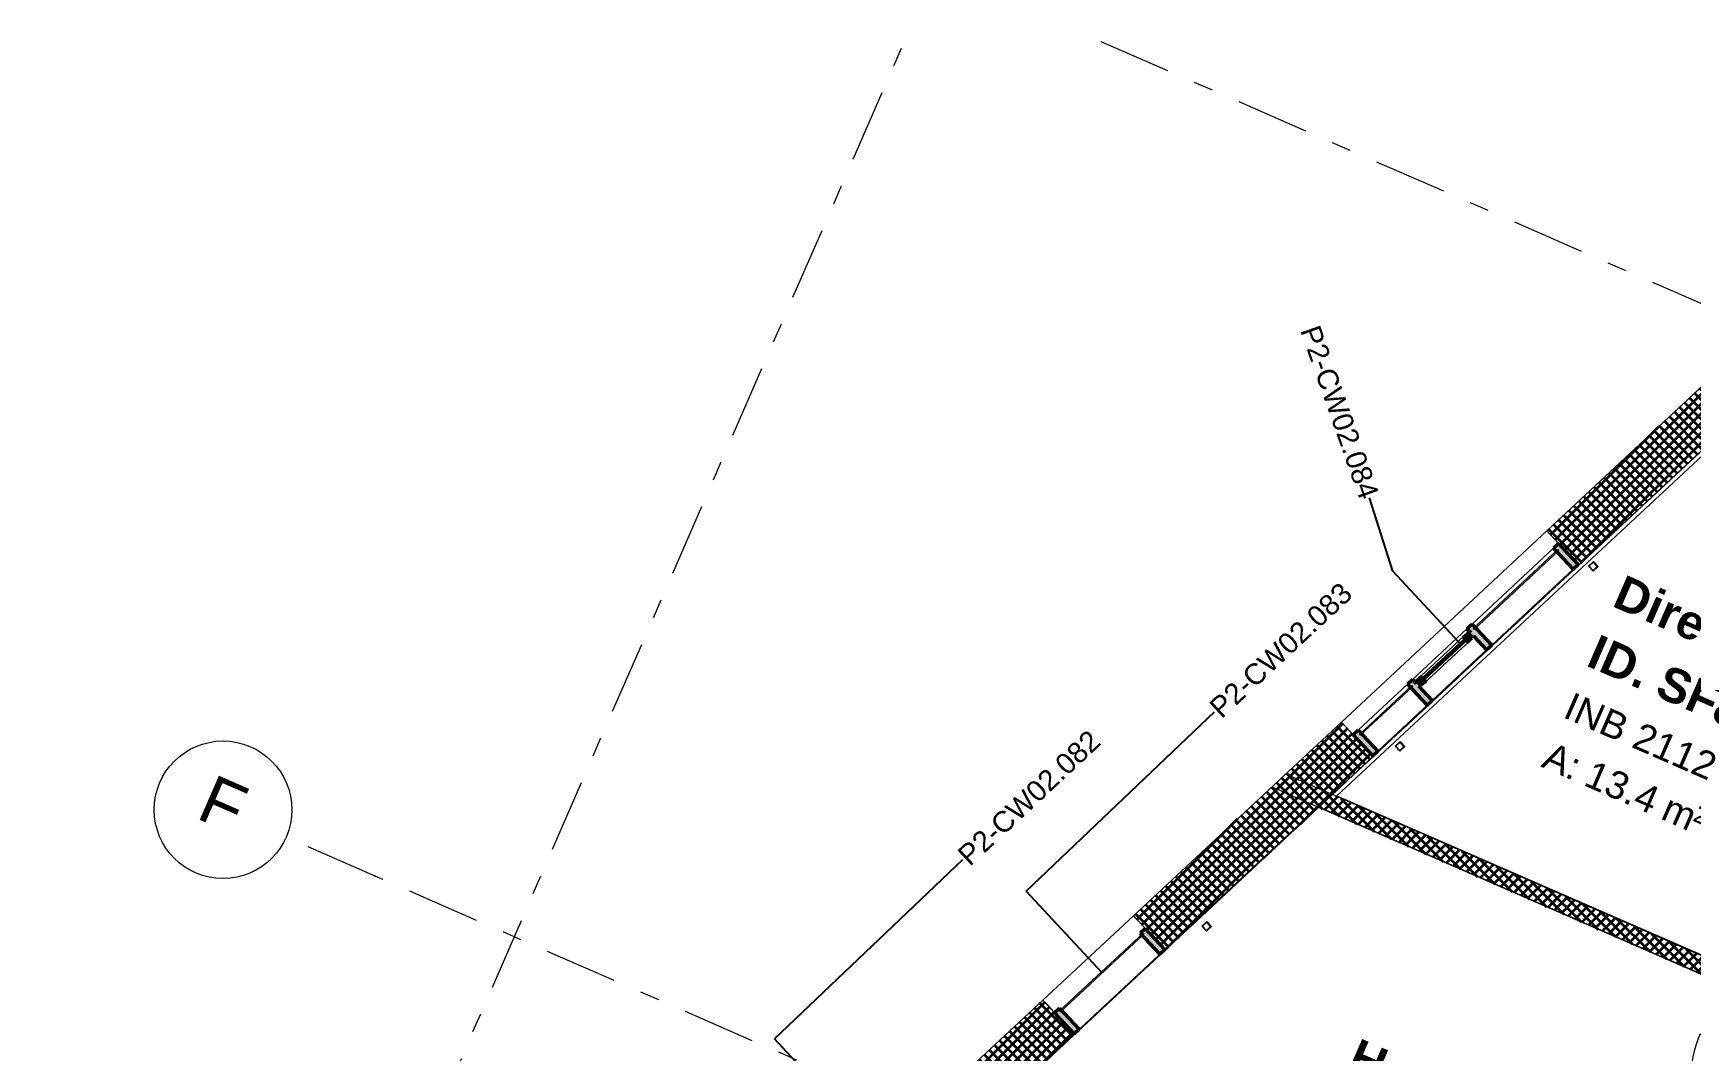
# Model space of a CAD drawing. Header units: millimetres. Extents: x -37281 to 954596, y -59787 to 956680.
# Drawn here: x -16100 to -4049, y -9383 to -1989 of the extents above; entities that cross this region are included whole.
import ezdxf
from ezdxf.enums import TextEntityAlignment as Align

# ---------------------------------------------------------------- set-up
doc = ezdxf.new("R2010")
doc.units = ezdxf.units.MM
doc.header["$MEASUREMENT"] = 0
doc.linetypes.add('Double Dashed', pattern=[1093.611073, 529.166651, -211.666656, 141.111112, -211.666656])
for name, color, linetype, lineweight, true_color in [('A-25-M_Curtain_Wall_Pen_No__46', 7, 'Continuous', 35, 0x444444), ('New_A-15-MG_Structural_Grid_Phase_2_Pen_No__222', 7, 'Continuous', 13, 0x65af33), ('New_A-25-M_Curtain_Wall_Pen_No__23', 7, 'Continuous', 30, 0x2a2a2a), ('New_A-25-M_Curtain_Wall_Pen_No__27', 7, 'Continuous', 50, 0x2a2a2a), ('New_A-35-M_FFE-Zone_Pen_No__74', 7, 'Continuous', 20, 0x606060), ('New_ArchiCAD Doors_Pen_No__43', 7, 'Continuous', 30, 0x444444), ('New_ArchiCAD Doors_Pen_No__63', 7, 'Continuous', 20, 0x606060)]:
    doc.layers.add(name, color=color, linetype=linetype, lineweight=lineweight, true_color=true_color)
for name, color, linetype, lineweight in [('A-25-M_Curtain_Wall_Pen_No__85', 8, 'Continuous', 20), ('COLUMN.IFC Import_Pen_No__2', 8, 'Continuous', 15), ('New_A-20-M_Floor_Slab_Pen_No__89', 8, 'Continuous', 20), ('New_A-25-M_Curtain_Wall_Pen_No__1', 7, 'Continuous', 13), ('New_A-25-M_Curtain_Wall_Pen_No__155', 5, 'Continuous', 35), ('New_A-25-M_Curtain_Wall_Pen_No__87', 8, 'Continuous', 20), ('New_A-25-M_Wall_Ext_Pen_No__1', 7, 'Continuous', 13), ('New_A-25-M_Wall_Ext_Pen_No__155', 5, 'Continuous', 35), ('New_A-25-M_Wall_Ext_Pen_No__87', 8, 'Continuous', 20), ('New_A-25-M_Wall_Int_Pen_No__1', 7, 'Continuous', 13), ('New_A-25-M_Wall_Int_Pen_No__155', 5, 'Continuous', 35), ('New_ArchiCAD Door Markers_Pen_No__1', 7, 'Continuous', 13), ('New_ArchiCAD Door Markers_Pen_No__5', 7, 'Continuous', 25), ('New_ArchiCAD Doors_Pen_No__1', 7, 'Continuous', 13), ('New_ArchiCAD Windows_Pen_No__1', 7, 'Continuous', 13), ('New_ArchiCAD Windows_Pen_No__87', 8, 'Continuous', 20), ('New_ArchiCAD Zone Stamps_Pen_No__9', 7, 'Continuous', 13)]:
    doc.layers.add(name, color=color, linetype=linetype, lineweight=lineweight)
for name, color, linetype in [('COLUMN.IFC Import', 7, 'Continuous'), ('New_A-15-MG_Structural_Grid_Phase_2', 7, 'Continuous'), ('New_A-20-M_Floor_Slab', 7, 'Continuous'), ('New_A-25-M_Curtain_Wall', 7, 'Continuous'), ('New_A-25-M_Wall_Ext', 7, 'Continuous'), ('New_A-25-M_Wall_Int', 7, 'Continuous'), ('New_A-35-M_FFE-Zone', 7, 'Continuous'), ('New_ArchiCAD Door Markers', 7, 'Continuous'), ('New_ArchiCAD Doors', 7, 'Continuous'), ('New_ArchiCAD Windows', 7, 'Continuous')]:
    doc.layers.add(name, color=color, linetype=linetype)
doc.styles.add('GENERATED_STYLE_1', font='')
doc.styles.add('GENERATED_STYLE_2', font='')
doc.styles.add('GENERATED_STYLE_3', font='')
doc.styles.add('GENERATED_STYLE_4', font='')
doc.styles.get('GENERATED_STYLE_1').set_extended_font_data('Swis721 BT', bold=True)
doc.styles.get('GENERATED_STYLE_2').set_extended_font_data('Arial', bold=True)
doc.styles.get('GENERATED_STYLE_3').set_extended_font_data('Arial')
doc.styles.get('GENERATED_STYLE_4').set_extended_font_data('Swis721 BT')
doc.dimstyles.new('GENERATED_STYLE__2', dxfattribs={"dimtxt": 0.18, "dimasz": 273.6, "dimexe": 0.18, "dimexo": 0.0625, "dimgap": 0.09, "dimtad": 0, "dimtih": 1, "dimtoh": 1, "dimdec": 4, "dimzin": 0, "dimdsep": 46, "dimcen": 0.09, "dimadec": 0, "dimazin": 0, "dimtfac": 1, "dimtdec": 4, "dimtmove": 0, "dimatfit": 3, "dimldrblk": 'ARROWHEAD_5', "dimfxl": 1, "dimtolj": 1, "dimtzin": 0, "dimarcsym": 0})
pattern_1 = [(45, (0, 0), (-35.35534, 35.35534), []), (135, (0, 0), (35.35534, 35.35534), [])]

# ---------------------------------------------------------------- blocks, each defined once
blk = doc.blocks.new('Director of Ops_INB 2112_5_3', base_point=(-3847, -7415))
at = {"layer": 'New_A-35-M_FFE-Zone_Pen_No__74', "linetype": 'Continuous'}
for p, q in [((-3238, -4381), (-6623, -7531)), ((-3056, -4577), (-3238, -4381)), ((-2842, -4378), (-3056, -4577)), ((-1180, -5102), (-2842, -4378)), ((-2939, -9137), (-1180, -5102)), ((-6623, -7531), (-2939, -9137))]:
    blk.add_line(p, q, dxfattribs=at)
at = {"layer": 'New_ArchiCAD Zone Stamps_Pen_No__9'}
for tag, height, style, p in [('ROOM_NAME', 250, 'GENERATED_STYLE_2', (-4531, -5920)), ('zoneNameLine2', 250, 'GENERATED_STYLE_2', (-4719, -6352)), ('ROOM_NUMBER', 200, 'GENERATED_STYLE_3', (-4908, -6773)), ('measuredAreaCode', 200, 'GENERATED_STYLE_3', (-5065, -7133)), ('DUMMY_649', 200, 'GENERATED_STYLE_3', (-4758, -7267)), ('DUMMY_650', 200, 'GENERATED_STYLE_3', (-4268, -7480)), ('DUMMY_651', 133, 'GENERATED_STYLE_3', (-3989, -7587))]:
    blk.add_attdef(tag, text='', height=height, rotation=336.4404, dxfattribs=dict(at, style=style)).set_placement(p, align=Align.TOP_LEFT)
blk = doc.blocks.new('Head of College_INB 2111_6_3', base_point=(-5731, -10802))
at = {"layer": 'New_A-35-M_FFE-Zone_Pen_No__74', "linetype": 'Continuous'}
for p, q in [((-6759, -7611), (-9163, -9848)), ((-2990, -9254), (-6759, -7611)), ((-4772, -13340), (-2990, -9254)), ((-9163, -9848), (-8978, -10046)), ((-9397, -10065), (-10317, -10922)), ((-9213, -10264), (-9397, -10065)), ((-8978, -10046), (-9213, -10264)), ((-10317, -10922), (-4772, -13340))]:
    blk.add_line(p, q, dxfattribs=at)
at = {"layer": 'New_ArchiCAD Zone Stamps_Pen_No__9'}
for tag, height, style, p in [('ROOM_NAME', 250, 'GENERATED_STYLE_2', (-6460, -9288)), ('zoneNameLine2', 250, 'GENERATED_STYLE_2', (-6648, -9720)), ('ROOM_NUMBER', 200, 'GENERATED_STYLE_3', (-6836, -10141)), ('measuredAreaCode', 200, 'GENERATED_STYLE_3', (-6993, -10501)), ('DUMMY_649', 200, 'GENERATED_STYLE_3', (-6686, -10635)), ('DUMMY_650', 200, 'GENERATED_STYLE_3', (-6197, -10849)), ('DUMMY_651', 133, 'GENERATED_STYLE_3', (-5917, -10955))]:
    blk.add_attdef(tag, text='', height=height, rotation=336.4404, dxfattribs=dict(at, style=style)).set_placement(p, align=Align.TOP_LEFT)
blk = doc.blocks.new('Slab_4_3', base_point=(-34880, -33019))
at = {"layer": 'New_A-20-M_Floor_Slab_Pen_No__89', "linetype": 'Continuous', "flags": 128}
blk.add_lwpolyline([(19341, -30335), (10989, -26694), (10933, -26823), (1863, -22868), (9872, -4503), (4225, -2040), (4133, -2000), (2145, -6558), (-3142, -4253), (-10744, -11326), (-11126, -10915), (-34880, -33019)], dxfattribs=at)
blk = doc.blocks.new('Curtain Wall_11_3')
at = {"layer": 'New_A-25-M_Curtain_Wall_Pen_No__155', "linetype": 'Continuous', "lineweight": 0, "true_color": 0x00003f}
for points in [[(-5625, -6322), (-5010, -5749), (-5017, -5742), (-5632, -6314)], [(-6452, -7091), (-6071, -6737), (-6078, -6730), (-6459, -7084)]]:
    blk.add_hatch(color=178, dxfattribs=at).paths.add_polyline_path(points)
at = {"layer": 'New_A-25-M_Curtain_Wall_Pen_No__155', "linetype": 'Continuous'}
for points in [[(-4868, -5851), (-5011, -5697), (-5047, -5731), (-4904, -5885)], [(-5709, -6378), (-5671, -6419), (-5638, -6388), (-5676, -6348)], [(-5497, -6437), (-5640, -6283), (-5677, -6317), (-5534, -6471)], [(-5645, -6381), (-5630, -6367), (-5661, -6334), (-5676, -6348)], [(-5643, -6332), (-5643, -6331), (-5654, -6341), (-5653, -6342)], [(-5995, -6672), (-5985, -6684), (-5684, -6404), (-5695, -6393)], [(-5929, -6839), (-6072, -6685), (-6109, -6719), (-5966, -6873)], [(-6060, -6720), (-6049, -6710), (-6049, -6709), (-6060, -6720)], [(-6026, -6735), (-6011, -6721), (-6042, -6688), (-6056, -6702)], [(-6042, -6688), (-6004, -6729), (-5971, -6698), (-6009, -6658)], [(-6325, -7206), (-6468, -7053), (-6504, -7087), (-6361, -7240)]]:
    blk.add_hatch(color=256, dxfattribs=at).paths.add_polyline_path(points)
at = {"layer": 'New_A-25-M_Curtain_Wall_Pen_No__1', "linetype": 'Continuous'}
for p, q in [((-5017, -5742), (-5632, -6314)), ((-5010, -5749), (-5625, -6322)), ((-5017, -5742), (-5010, -5749)), ((-5632, -6314), (-5625, -6322)), ((-6078, -6730), (-6459, -7084)), ((-6071, -6737), (-6452, -7091)), ((-6078, -6730), (-6071, -6737)), ((-6459, -7084), (-6452, -7091))]:
    blk.add_line(p, q, dxfattribs=at)
at = {"layer": 'New_A-25-M_Curtain_Wall_Pen_No__23', "linetype": 'Continuous'}
for p, q in [((-5694, -6365), (-5709, -6378)), ((-5709, -6378), (-5695, -6393)), ((-5643, -6331), (-5654, -6341)), ((-5643, -6332), (-5653, -6342)), ((-5630, -6367), (-5645, -6381)), ((-5645, -6381), (-5638, -6388)), ((-5643, -6331), (-5643, -6332)), ((-5695, -6393), (-5995, -6672)), ((-5684, -6404), (-5985, -6684)), ((-5684, -6404), (-5671, -6419)), ((-5638, -6388), (-5671, -6419)), ((-6049, -6709), (-6060, -6720)), ((-6049, -6710), (-6060, -6720)), ((-6060, -6720), (-6060, -6720)), ((-6011, -6721), (-6026, -6735)), ((-6009, -6658), (-6023, -6671)), ((-6011, -6721), (-6004, -6729)), ((-6009, -6658), (-5995, -6672)), ((-5971, -6698), (-6004, -6729)), ((-5985, -6684), (-5971, -6698))]:
    blk.add_line(p, q, dxfattribs=at)
at = {"layer": 'New_A-25-M_Curtain_Wall_Pen_No__23', "linetype": 'Continuous', "flags": 128}
for points in [[(-5694, -6365), (-5676, -6348), (-5661, -6334)], [(-6056, -6702), (-6042, -6688), (-6023, -6671)]]:
    blk.add_lwpolyline(points, dxfattribs=at)
at = {"layer": 'New_A-25-M_Curtain_Wall_Pen_No__27', "linetype": 'Continuous'}
for p, q in [((-5011, -5697), (-5047, -5731)), ((-5047, -5731), (-4904, -5885)), ((-5011, -5697), (-4868, -5851)), ((-4868, -5851), (-4904, -5885)), ((-5640, -6283), (-5677, -6317)), ((-5677, -6317), (-5661, -6334)), ((-5640, -6283), (-5497, -6437)), ((-5630, -6367), (-5534, -6471)), ((-5497, -6437), (-5534, -6471)), ((-6072, -6685), (-6109, -6719)), ((-6109, -6719), (-5966, -6873)), ((-6072, -6685), (-6056, -6702)), ((-6026, -6735), (-5929, -6839)), ((-5929, -6839), (-5966, -6873)), ((-6468, -7053), (-6504, -7087)), ((-6504, -7087), (-6361, -7240)), ((-6468, -7053), (-6325, -7206)), ((-6325, -7206), (-6361, -7240))]:
    blk.add_line(p, q, dxfattribs=at)
at = {"layer": 'New_A-25-M_Curtain_Wall_Pen_No__87', "linetype": 'Continuous', "flags": 128}
for points in [[(-5640, -6283), (-5047, -5731)], [(-5497, -6437), (-4904, -5885)], [(-6072, -6685), (-5677, -6317)], [(-5709, -6378), (-5778, -6443)], [(-5778, -6443), (-6009, -6658)], [(-5929, -6839), (-5534, -6471)], [(-5765, -6506), (-5784, -6524)], [(-5753, -6495), (-5765, -6506)], [(-5741, -6483), (-5753, -6495)], [(-5671, -6419), (-5741, -6483)], [(-5891, -6623), (-5910, -6641)], [(-5879, -6612), (-5891, -6623)], [(-5859, -6594), (-5879, -6612)], [(-5847, -6582), (-5859, -6594)], [(-5828, -6564), (-5847, -6582)], [(-5816, -6553), (-5828, -6564)], [(-5796, -6535), (-5816, -6553)], [(-5784, -6524), (-5796, -6535)], [(-6468, -7053), (-6109, -6719)], [(-5953, -6681), (-5971, -6698)], [(-5941, -6670), (-5953, -6681)], [(-5922, -6652), (-5941, -6670)], [(-5910, -6641), (-5922, -6652)], [(-6325, -7206), (-5966, -6873)]]:
    blk.add_lwpolyline(points, dxfattribs=at)
blk = doc.blocks.new('Door Stamp 17[8]_3', base_point=(-3365, -10273))
at = {"layer": 'New_ArchiCAD Door Markers_Pen_No__5', "linetype": 'Continuous'}
for p, q in [((-3625, -9897), (-4015, -10793)), ((-3821, -10877), (-3431, -9982)), ((-3821, -10877), (-3431, -9982)), ((-3431, -9982), (-3625, -9897)), ((-4015, -10793), (-3821, -10877))]:
    blk.add_line(p, q, dxfattribs=at)
at = {"layer": 'New_ArchiCAD Door Markers_Pen_No__1', "style": 'GENERATED_STYLE_1'}
blk.add_attdef('AC_WIDO_ID', text='', height=150, rotation=66.4404, dxfattribs=at).set_placement((-3798, -10779), align=Align.BOTTOM_LEFT)
blk = doc.blocks.new('Door with Sidelight on Side 2 19[9]_3')
at = {"layer": 'New_ArchiCAD Doors_Pen_No__1', "linetype": 'Continuous'}
for p, q in [((-3141, -9547), (-3155, -9541)), ((-3139, -9549), (-3141, -9547)), ((-3120, -9557), (-3139, -9549)), ((-3097, -9567), (-3120, -9557)), ((-3080, -9574), (-3097, -9567)), ((-3077, -9575), (-3080, -9574)), ((-3064, -9581), (-3077, -9575)), ((-3745, -10932), (-3759, -10926)), ((-3742, -10933), (-3745, -10932)), ((-3724, -10941), (-3742, -10933)), ((-3701, -10951), (-3724, -10941)), ((-3684, -10958), (-3701, -10951)), ((-3681, -10960), (-3684, -10958)), ((-3667, -10966), (-3681, -10960))]:
    blk.add_line(p, q, dxfattribs=at)
at = {"layer": 'New_ArchiCAD Doors_Pen_No__43', "linetype": 'Continuous'}
for p, q in [((-3158, -9548), (-3184, -9608)), ((-3184, -9608), (-3093, -9648)), ((-3158, -9548), (-3155, -9541)), ((-3066, -9588), (-3158, -9548)), ((-3155, -9541), (-3064, -9581)), ((-3093, -9648), (-3066, -9588)), ((-3066, -9588), (-3064, -9581)), ((-3559, -10466), (-3730, -10859)), ((-3532, -10406), (-3559, -10466)), ((-3467, -10506), (-3559, -10466)), ((-3559, -10466), (-3467, -10506)), ((-3440, -10446), (-3532, -10406)), ((-3467, -10506), (-3440, -10446)), ((-3638, -10899), (-3467, -10506)), ((-3756, -10919), (-3759, -10926)), ((-3759, -10926), (-3667, -10966)), ((-3730, -10859), (-3756, -10919)), ((-3756, -10919), (-3664, -10959)), ((-3730, -10859), (-3638, -10899)), ((-3638, -10899), (-3730, -10859)), ((-3664, -10959), (-3667, -10966)), ((-3664, -10959), (-3638, -10899))]:
    blk.add_line(p, q, dxfattribs=at)
at = {"layer": 'New_ArchiCAD Doors_Pen_No__63', "linetype": 'Continuous'}
blk.add_line((-3184, -9608), (-3982, -9261), dxfattribs=at)
blk.add_arc((-3184, -9608), 870, 156.4404, 246.4404, dxfattribs=at)
at = {"layer": 'New_ArchiCAD Door Markers'}
ref = blk.add_blockref('Door Stamp 17[8]_3', (-3365, -10273), dxfattribs=at)
ref.add_attrib('AC_WIDO_ID', 'ID02.015', dxfattribs={"layer": 'New_ArchiCAD Door Markers_Pen_No__1', "color": 7, "height": 150, "rotation": 66.4404, "style": 'GENERATED_STYLE_1'}).set_placement((-3798, -10779), align=Align.BOTTOM_LEFT)
blk = doc.blocks.new('Wall_108_3', base_point=(-1057, -4979))
at = {"layer": 'New_ArchiCAD Doors', "color": 251, "linetype": 'Continuous', "lineweight": 20, "true_color": 0x606060}
blk.add_blockref('Door with Sidelight on Side 2 19[9]_3', (0, 0), dxfattribs=at)
blk = doc.blocks.new('Wall_110_3', base_point=(-2883, -9167))
at = {"layer": 'New_A-25-M_Wall_Int_Pen_No__155', "linetype": 'Continuous'}
h = blk.add_hatch(dxfattribs=at)
h.set_pattern_fill('Grid_5x5_Diagonal_0003', color=256, style=0, pattern_type=2)
h.set_pattern_definition(pattern_1)
h.paths.add_polyline_path([(-6756, -7614), (-3024, -9241), (-3018, -9227), (-3018, -9226), (-2981, -9142), (-2981, -9141), (-2975, -9127), (-6657, -7521), (-6669, -7533), (-6670, -7533), (-6743, -7602), (-6744, -7602)])
at = {"layer": 'New_A-25-M_Wall_Int_Pen_No__1', "linetype": 'Continuous', "flags": 128}
for points in [[(-2975, -9127), (-6657, -7521)], [(-6756, -7614), (-3024, -9241)]]:
    blk.add_lwpolyline(points, dxfattribs=at)
blk = doc.blocks.new('Rectangular Window Opening 19[8]_3')
at = {"layer": 'New_ArchiCAD Windows_Pen_No__87', "linetype": 'Continuous'}
for p, q in [((-8101, -8402), (-8760, -9015)), ((-8101, -8402), (-7870, -8650)), ((-8529, -9263), (-7870, -8650)), ((-8760, -9015), (-8529, -9263))]:
    blk.add_line(p, q, dxfattribs=at)
blk = doc.blocks.new('Rectangular Window Opening 19[9]_3')
at = {"layer": 'New_ArchiCAD Windows_Pen_No__87', "linetype": 'Continuous'}
for p, q in [((-6589, -6995), (-5096, -5605)), ((-4865, -5854), (-5096, -5605)), ((-4865, -5854), (-6358, -7243)), ((-6358, -7243), (-6589, -6995))]:
    blk.add_line(p, q, dxfattribs=at)
blk = doc.blocks.new('Wall_137_3', base_point=(-3215, -3855))
at = {"layer": 'New_A-25-M_Wall_Ext_Pen_No__155', "linetype": 'Continuous'}
h = blk.add_hatch(dxfattribs=at)
h.set_pattern_fill('Grid_5x5_Diagonal_0003', color=256, style=0, pattern_type=2)
h.set_pattern_definition(pattern_1)
h.paths.add_polyline_path([(-7095, -7466), (-7068, -7478), (-7043, -7488), (-6943, -7532), (-6925, -7540), (-6923, -7541), (-6773, -7606), (-6771, -7607), (-6756, -7614), (-6744, -7602), (-6743, -7602), (-6670, -7533), (-6669, -7533), (-6657, -7521), (-6672, -7515), (-6674, -7514), (-6824, -7449), (-6826, -7448), (-6844, -7440), (-6944, -7396), (-6969, -7385), (-6996, -7374), (-7008, -7385), (-7009, -7386), (-7082, -7454), (-7083, -7455)])
at = {"layer": 'New_A-25-M_Wall_Ext_Pen_No__1', "linetype": 'Continuous'}
for p, q in [((-7095, -7466), (-7068, -7478)), ((-6969, -7385), (-6996, -7374)), ((-6944, -7396), (-6969, -7385)), ((-6844, -7440), (-6944, -7396)), ((-6826, -7448), (-6844, -7440)), ((-6824, -7449), (-6826, -7448)), ((-6674, -7514), (-6824, -7449)), ((-7068, -7478), (-7043, -7488)), ((-7043, -7488), (-6943, -7532)), ((-6943, -7532), (-6925, -7540)), ((-6925, -7540), (-6923, -7541)), ((-6923, -7541), (-6773, -7606)), ((-6672, -7515), (-6674, -7514)), ((-6657, -7521), (-6672, -7515)), ((-6773, -7606), (-6771, -7607)), ((-6771, -7607), (-6756, -7614))]:
    blk.add_line(p, q, dxfattribs=at)
at = {"layer": 'New_A-25-M_Wall_Ext_Pen_No__87', "linetype": 'Continuous', "flags": 128}
for points in [[(-3215, -3855), (-5096, -5605)], [(-4865, -5854), (-3275, -4374)], [(-6589, -6995), (-8101, -8402)], [(-6657, -7521), (-6358, -7243)], [(-7870, -8650), (-6756, -7614)], [(-8760, -9015), (-9726, -9914)], [(-9160, -9851), (-8529, -9263)]]:
    blk.add_lwpolyline(points, dxfattribs=at)
at = {"layer": 'New_ArchiCAD Windows', "color": 251, "linetype": 'Continuous', "lineweight": 20, "true_color": 0x606060}
for name in ['Rectangular Window Opening 19[9]_3', 'Rectangular Window Opening 19[8]_3']:
    blk.add_blockref(name, (0, 0), dxfattribs=at)
blk = doc.blocks.new('Standard grid marker[38]_3', base_point=(3388, 1824))
at = {"layer": 'New_A-15-MG_Structural_Grid_Phase_2_Pen_No__222', "linetype": 'Double Dashed'}
blk.add_line((1453, 23), (-32482, -31555), dxfattribs=at)
at = {"layer": 'New_A-15-MG_Structural_Grid_Phase_2_Pen_No__222', "style": 'GENERATED_STYLE_4'}
blk.add_attdef('AC_MarkerText_1', text='', height=350, rotation=336.4404, dxfattribs=at).set_placement((2844, 3183), align=Align.MIDDLE_CENTER)
blk = doc.blocks.new('Discrete Accessory 241')
at = {"layer": 'COLUMN.IFC Import_Pen_No__2', "linetype": 'Continuous'}
for p, q in [((-25, 25), (25, 25)), ((-25, -25), (-25, 25)), ((-21, 21), (-21, -21)), ((21, 21), (-21, 21)), ((21, -21), (21, 21)), ((25, 25), (25, -25)), ((25, -25), (-25, -25)), ((-21, -21), (21, -21))]:
    blk.add_line(p, q, dxfattribs=at)
blk = doc.blocks.new('Discrete Accessory 242')
at = {"layer": 'COLUMN.IFC Import_Pen_No__2', "linetype": 'Continuous'}
for p, q in [((-25, 25), (25, 25)), ((-25, -25), (-25, 25)), ((-21, 21), (-21, -21)), ((21, 21), (-21, 21)), ((21, -21), (21, 21)), ((25, 25), (25, -25)), ((25, -25), (-25, -25)), ((-21, -21), (21, -21))]:
    blk.add_line(p, q, dxfattribs=at)
blk = doc.blocks.new('Discrete Accessory 243')
at = {"layer": 'COLUMN.IFC Import_Pen_No__2', "linetype": 'Continuous'}
for p, q in [((-25, 25), (25, 25)), ((-25, -25), (-25, 25)), ((-21, 21), (-21, -21)), ((21, 21), (-21, 21)), ((21, -21), (21, 21)), ((25, 25), (25, -25)), ((25, -25), (-25, -25)), ((-21, -21), (21, -21))]:
    blk.add_line(p, q, dxfattribs=at)
blk = doc.blocks.new('ARROWHEAD_5')
at = {"color": 0, "linetype": 'Continuous', "lineweight": 0}
blk.add_line((0, 0), (-1, 0), dxfattribs=at)
blk.add_solid([(-1, 0.2679), (0, 0), (-1, -0.2679), (-1, 0.2679)], dxfattribs=at)
blk = doc.blocks.new('Curtain Wall_18_3')
at = {"layer": 'New_A-25-M_Curtain_Wall_Pen_No__155', "linetype": 'Continuous', "lineweight": 0, "true_color": 0x00003f}
blk.add_hatch(color=178, dxfattribs=at).paths.add_polyline_path([(-8632, -9101), (-8025, -8536), (-8031, -8528), (-8639, -9094)])
at = {"layer": 'New_A-25-M_Curtain_Wall_Pen_No__155', "linetype": 'Continuous'}
for points in [[(-7873, -8647), (-8016, -8494), (-8053, -8528), (-7910, -8681)], [(-8495, -9226), (-8638, -9073), (-8675, -9107), (-8532, -9260)]]:
    blk.add_hatch(color=256, dxfattribs=at).paths.add_polyline_path(points)
at = {"layer": 'New_A-25-M_Curtain_Wall_Pen_No__1', "linetype": 'Continuous'}
for p, q in [((-8031, -8528), (-8639, -9094)), ((-8025, -8536), (-8632, -9101)), ((-8031, -8528), (-8025, -8536)), ((-8639, -9094), (-8632, -9101))]:
    blk.add_line(p, q, dxfattribs=at)
at = {"layer": 'New_A-25-M_Curtain_Wall_Pen_No__27', "linetype": 'Continuous'}
for p, q in [((-8016, -8494), (-8053, -8528)), ((-8053, -8528), (-7910, -8681)), ((-8016, -8494), (-7873, -8647)), ((-7873, -8647), (-7910, -8681)), ((-8638, -9073), (-8675, -9107)), ((-8675, -9107), (-8532, -9260)), ((-8638, -9073), (-8495, -9226)), ((-8495, -9226), (-8532, -9260))]:
    blk.add_line(p, q, dxfattribs=at)
blk = doc.blocks.new('Rectangular Window Opening 19[21]_3')
at = {"layer": 'New_ArchiCAD Windows_Pen_No__1', "linetype": 'Continuous'}
for p, q in [((-8101, -8402), (-8083, -8422)), ((-8083, -8422), (-8066, -8440)), ((-8066, -8440), (-7998, -8513)), ((-7998, -8513), (-7985, -8526)), ((-7985, -8526), (-7984, -8528)), ((-7984, -8528), (-7882, -8638)), ((-7882, -8638), (-7880, -8639)), ((-7880, -8639), (-7870, -8650)), ((-8742, -9035), (-8760, -9015)), ((-8725, -9053), (-8742, -9035)), ((-8656, -9126), (-8725, -9053)), ((-8644, -9140), (-8656, -9126)), ((-8643, -9141), (-8644, -9140)), ((-8541, -9251), (-8643, -9141)), ((-8539, -9252), (-8541, -9251)), ((-8529, -9263), (-8539, -9252))]:
    blk.add_line(p, q, dxfattribs=at)
blk = doc.blocks.new('Rectangular Window Opening 19[22]_3')
at = {"layer": 'New_ArchiCAD Windows_Pen_No__1', "linetype": 'Continuous'}
for p, q in [((-5096, -5605), (-5078, -5625)), ((-5078, -5625), (-5061, -5644)), ((-5061, -5644), (-4992, -5717)), ((-4992, -5717), (-4980, -5730)), ((-4980, -5730), (-4979, -5731)), ((-4979, -5731), (-4877, -5841)), ((-4877, -5841), (-4875, -5843)), ((-4875, -5843), (-4865, -5854)), ((-6571, -7015), (-6589, -6995)), ((-6554, -7033), (-6571, -7015)), ((-6486, -7106), (-6554, -7033)), ((-6474, -7120), (-6486, -7106)), ((-6472, -7121), (-6474, -7120)), ((-6370, -7231), (-6472, -7121)), ((-6369, -7232), (-6370, -7231)), ((-6358, -7243), (-6369, -7232))]:
    blk.add_line(p, q, dxfattribs=at)
blk = doc.blocks.new('Wall_202_3', base_point=(-3349, -3980))
at = {"layer": 'New_A-25-M_Wall_Ext_Pen_No__155', "linetype": 'Continuous'}
h = blk.add_hatch(dxfattribs=at)
h.set_pattern_fill('Grid_5x5_Diagonal_0003', color=256, style=0, pattern_type=2)
h.set_pattern_definition(pattern_1)
h.paths.add_polyline_path([(-3214, -3854), (-5096, -5605), (-5078, -5625), (-5061, -5644), (-4992, -5717), (-4980, -5730), (-4979, -5731), (-4877, -5841), (-4875, -5843), (-4865, -5854), (-3275, -4374), (-3285, -4363), (-3274, -4352), (-3264, -4363), (-3145, -4253), (-3148, -4236), (-3149, -4233), (-3179, -4056), (-3179, -4054), (-3183, -4033), (-3203, -3915), (-3208, -3886)])
h = blk.add_hatch(dxfattribs=at)
h.set_pattern_fill('Grid_5x5_Diagonal_0003', color=256, style=0, pattern_type=2)
h.set_pattern_definition(pattern_1)
h.paths.add_polyline_path([(-6589, -6995), (-8101, -8402), (-8083, -8422), (-8066, -8440), (-7998, -8513), (-7985, -8526), (-7984, -8528), (-7882, -8638), (-7880, -8639), (-7870, -8650), (-6756, -7614), (-6744, -7602), (-6743, -7602), (-6670, -7533), (-6669, -7533), (-6657, -7521), (-6358, -7243), (-6369, -7232), (-6370, -7231), (-6472, -7121), (-6474, -7120), (-6486, -7106), (-6554, -7033), (-6571, -7015)])
h = blk.add_hatch(dxfattribs=at)
h.set_pattern_fill('Grid_5x5_Diagonal_0003', color=256, style=0, pattern_type=2)
h.set_pattern_definition(pattern_1)
h.paths.add_polyline_path([(-9726, -9914), (-9708, -9934), (-9691, -9952), (-9623, -10026), (-9611, -10039), (-9609, -10040), (-9507, -10150), (-9506, -10152), (-9495, -10163), (-9394, -10068), (-9404, -10057), (-9393, -10047), (-9383, -10058), (-9171, -9861), (-9181, -9850), (-9170, -9840), (-9160, -9851), (-8529, -9263), (-8539, -9252), (-8541, -9251), (-8643, -9141), (-8644, -9140), (-8656, -9126), (-8725, -9053), (-8742, -9035), (-8760, -9015)])
at = {"layer": 'New_A-25-M_Wall_Ext_Pen_No__1', "linetype": 'Continuous', "flags": 128}
for points in [[(-3214, -3854), (-5096, -5605)], [(-4865, -5854), (-3275, -4374)], [(-6589, -6995), (-8101, -8402)], [(-6657, -7521), (-6358, -7243)], [(-7870, -8650), (-6756, -7614)], [(-8760, -9015), (-9726, -9914)], [(-9160, -9851), (-8529, -9263)]]:
    blk.add_lwpolyline(points, dxfattribs=at)
at = {"layer": 'New_ArchiCAD Windows', "color": 251, "linetype": 'Continuous', "lineweight": 20, "true_color": 0x606060}
for name in ['Rectangular Window Opening 19[22]_3', 'Rectangular Window Opening 19[21]_3']:
    blk.add_blockref(name, (0, 0), dxfattribs=at)
blk = doc.blocks.new('Standard grid marker[50]_3', base_point=(15837, -20956))
at = {"layer": 'New_A-15-MG_Structural_Grid_Phase_2_Pen_No__222', "linetype": 'Double Dashed'}
for p, q in [((-13615, -8114), (-14261, -7832)), ((15191, -20674), (-13615, -8114))]:
    blk.add_line(p, q, dxfattribs=at)
at = {"layer": 'New_A-15-MG_Structural_Grid_Phase_2_Pen_No__222', "linetype": 'Continuous'}
blk.add_circle((-14720, -7632), 500, dxfattribs=at)
at = {"layer": 'New_A-15-MG_Structural_Grid_Phase_2_Pen_No__222', "linetype": 'Double Dashed'}
blk.add_point((-13615, -8114), dxfattribs=at)
blk.add_point((-13615, -8114), dxfattribs=at)
at = {"layer": 'New_A-15-MG_Structural_Grid_Phase_2_Pen_No__222', "style": 'GENERATED_STYLE_4'}
for tag, p in [('AC_MarkerText_1_1', (-14720, -7589)), ('AC_MarkerText_1_0', (16295, -21113))]:
    blk.add_attdef(tag, text='', height=350, rotation=336.4404, dxfattribs=at).set_placement(p, align=Align.MIDDLE_CENTER)
blk = doc.blocks.new('Standard grid marker[54]_3', base_point=(-30734, -50137))
at = {"layer": 'New_A-15-MG_Structural_Grid_Phase_2_Pen_No__222', "linetype": 'Double Dashed'}
blk.add_line((-14947, -13933), (-7455, 3251), dxfattribs=at)
at = {"layer": 'New_A-15-MG_Structural_Grid_Phase_2_Pen_No__222', "style": 'GENERATED_STYLE_4'}
for tag, p in [('AC_MarkerText_1_1', (-7255, 3750)), ('AC_MarkerText_1_0', (-30934, -50554))]:
    blk.add_attdef(tag, text='', height=350, rotation=336.4404, dxfattribs=at).set_placement(p, align=Align.MIDDLE_CENTER)
blk = doc.blocks.new('Standard grid marker[57]_3', base_point=(18901, -13929))
at = {"layer": 'New_A-15-MG_Structural_Grid_Phase_2_Pen_No__222', "linetype": 'Double Dashed'}
blk.add_line((16208, -12754), (-8504, -1979), dxfattribs=at)
at = {"layer": 'New_A-15-MG_Structural_Grid_Phase_2_Pen_No__222', "style": 'GENERATED_STYLE_4'}
for tag, p in [('AC_MarkerText_1_1', (-11655, -561)), ('AC_MarkerText_1_0', (19360, -14085))]:
    blk.add_attdef(tag, text='', height=350, rotation=336.4404, dxfattribs=at).set_placement(p, align=Align.MIDDLE_CENTER)

msp = doc.modelspace()

# ---------------------------------------------------------------- block references
at = {"layer": 'COLUMN.IFC Import', "linetype": 'Continuous', "zscale": 1000, "rotation": 222.940410901894}
for name, p in [('Discrete Accessory 241', (-4758.9, -5862.8)), ('Discrete Accessory 242', (-6164.4, -7170.8)), ('Discrete Accessory 243', (-7570, -8478.7))]:
    msp.add_blockref(name, p, dxfattribs=at)
at = {"layer": 'New_A-15-MG_Structural_Grid_Phase_2', "color": 8, "linetype": 'Continuous', "lineweight": 15}
for name, p in [('Standard grid marker[54]_3', (-30734.1, -50137)), ('Standard grid marker[38]_3', (3387.7, 1823.7)), ('Standard grid marker[57]_3', (18901.3, -13928.7))]:
    msp.add_blockref(name, p, dxfattribs=at)
ref = msp.add_blockref('Standard grid marker[50]_3', (15837, -20956.1), dxfattribs=at)
ref.add_attrib('AC_MarkerText_1_1', 'F', dxfattribs={"layer": 'New_A-15-MG_Structural_Grid_Phase_2_Pen_No__222', "color": 85, "true_color": 0x65af33, "height": 350, "rotation": 336.44041, "style": 'GENERATED_STYLE_4'}).set_placement((-14719.7, -7588.5), align=Align.MIDDLE_CENTER)
at = {"layer": 'New_A-20-M_Floor_Slab', "color": 8, "linetype": 'Continuous', "lineweight": 20}
msp.add_blockref('Slab_4_3', (-34879.7, -33019), dxfattribs=at)
at = {"layer": 'New_A-25-M_Curtain_Wall', "linetype": 'Continuous', "lineweight": 0}
for name in ['Curtain Wall_11_3', 'Curtain Wall_18_3']:
    msp.add_blockref(name, (0, 0), dxfattribs=at)
at = {"layer": 'New_A-25-M_Wall_Ext', "color": 250, "lineweight": 50, "true_color": 0x2a2a2a}
for name, p in [('Wall_202_3', (-3348.9, -3979.7)), ('Wall_137_3', (-3214.8, -3855))]:
    msp.add_blockref(name, p, dxfattribs=at)
at = {"layer": 'New_A-25-M_Wall_Int', "color": 250, "lineweight": 50, "true_color": 0x2a2a2a}
for name, p in [('Wall_108_3', (-1056.7, -4979.2)), ('Wall_110_3', (-2882.9, -9167.2))]:
    msp.add_blockref(name, p, dxfattribs=at)
at = {"layer": 'New_A-35-M_FFE-Zone', "linetype": 'Continuous'}
ref = msp.add_blockref('Director of Ops_INB 2112_5_3', (-3846.6, -7415), dxfattribs=at)
ref.add_attrib('ROOM_NAME', 'Director of Ops', dxfattribs={"layer": 'New_ArchiCAD Zone Stamps_Pen_No__9', "color": 7, "height": 250, "rotation": 336.44041, "style": 'GENERATED_STYLE_2'}).set_placement((-4531, -5920), align=Align.TOP_LEFT)
ref.add_attrib('ROOM_NUMBER', 'INB 2112', dxfattribs={"layer": 'New_ArchiCAD Zone Stamps_Pen_No__9', "color": 7, "height": 200, "rotation": 336.44041, "style": 'GENERATED_STYLE_3'}).set_placement((-4907.9, -6772.9), align=Align.TOP_LEFT)
ref.add_attrib('zoneNameLine2', 'ID. SF802', dxfattribs={"layer": 'New_ArchiCAD Zone Stamps_Pen_No__9', "color": 7, "height": 250, "rotation": 336.44041, "style": 'GENERATED_STYLE_2'}).set_placement((-4719.5, -6352.2), align=Align.TOP_LEFT)
ref.add_attrib('measuredAreaCode', 'A: ', dxfattribs={"layer": 'New_ArchiCAD Zone Stamps_Pen_No__9', "color": 7, "height": 200, "rotation": 336.44041, "style": 'GENERATED_STYLE_3'}).set_placement((-5064.9, -7133), align=Align.TOP_LEFT)
ref.add_attrib('DUMMY_649', '13.4', dxfattribs={"layer": 'New_ArchiCAD Zone Stamps_Pen_No__9', "color": 7, "height": 200, "rotation": 336.44041, "style": 'GENERATED_STYLE_3'}).set_placement((-4757.5, -7267), align=Align.TOP_LEFT)
ref.add_attrib('DUMMY_650', ' m', dxfattribs={"layer": 'New_ArchiCAD Zone Stamps_Pen_No__9', "color": 7, "height": 200, "rotation": 336.44041, "style": 'GENERATED_STYLE_3'}).set_placement((-4268.2, -7480.4), align=Align.TOP_LEFT)
ref.add_attrib('DUMMY_651', '2', dxfattribs={"layer": 'New_ArchiCAD Zone Stamps_Pen_No__9', "color": 7, "height": 133.3, "rotation": 336.44041, "style": 'GENERATED_STYLE_3'}).set_placement((-3988.9, -7587), align=Align.TOP_LEFT)
ref = msp.add_blockref('Head of College_INB 2111_6_3', (-5731.5, -10802.1), dxfattribs=at)
ref.add_attrib('ROOM_NAME', 'Head of College', dxfattribs={"layer": 'New_ArchiCAD Zone Stamps_Pen_No__9', "color": 7, "height": 250, "rotation": 336.44041, "style": 'GENERATED_STYLE_2'}).set_placement((-6459.6, -9288.2), align=Align.TOP_LEFT)
ref.add_attrib('ROOM_NUMBER', 'INB 2111', dxfattribs={"layer": 'New_ArchiCAD Zone Stamps_Pen_No__9', "color": 7, "height": 200, "rotation": 336.44041, "style": 'GENERATED_STYLE_3'}).set_placement((-6836.5, -10141), align=Align.TOP_LEFT)
ref.add_attrib('zoneNameLine2', 'ID. SF800', dxfattribs={"layer": 'New_ArchiCAD Zone Stamps_Pen_No__9', "color": 7, "height": 250, "rotation": 336.44041, "style": 'GENERATED_STYLE_2'}).set_placement((-6648, -9720.3), align=Align.TOP_LEFT)
ref.add_attrib('measuredAreaCode', 'A: ', dxfattribs={"layer": 'New_ArchiCAD Zone Stamps_Pen_No__9', "color": 7, "height": 200, "rotation": 336.44041, "style": 'GENERATED_STYLE_3'}).set_placement((-6993.5, -10501.1), align=Align.TOP_LEFT)
ref.add_attrib('DUMMY_649', '22.6', dxfattribs={"layer": 'New_ArchiCAD Zone Stamps_Pen_No__9', "color": 7, "height": 200, "rotation": 336.44041, "style": 'GENERATED_STYLE_3'}).set_placement((-6686.1, -10635.2), align=Align.TOP_LEFT)
ref.add_attrib('DUMMY_650', ' m', dxfattribs={"layer": 'New_ArchiCAD Zone Stamps_Pen_No__9', "color": 7, "height": 200, "rotation": 336.44041, "style": 'GENERATED_STYLE_3'}).set_placement((-6196.7, -10848.5), align=Align.TOP_LEFT)
ref.add_attrib('DUMMY_651', '2', dxfattribs={"layer": 'New_ArchiCAD Zone Stamps_Pen_No__9', "color": 7, "height": 133.3, "rotation": 336.44041, "style": 'GENERATED_STYLE_3'}).set_placement((-5917.5, -10955.1), align=Align.TOP_LEFT)

# ---------------------------------------------------------------- texts
at = {"layer": 'A-25-M_Curtain_Wall_Pen_No__46', "linetype": 'Continuous', "char_height": 150, "style": 'GENERATED_STYLE_4'}
for s, insert, attachment_point, rotation in [('\\A1;{\\fSwis721 BT|b0|i0|c0|p34;P2-CW02.084}', (-6384.5, -5364.7), 6, 289.38639), ('\\A1;{\\fSwis721 BT|b0|i0|c0|p34;P2-CW02.083}', (-7511.1, -6921.3), 4, 42.99402), ('\\A1;{\\fSwis721 BT|b0|i0|c0|p34;P2-CW02.082}', (-9341.3, -7994.2), 4, 42.99402)]:
    msp.add_mtext(s, dxfattribs=dict(at, insert=insert, attachment_point=attachment_point, rotation=rotation))

# ---------------------------------------------------------------- leaders
at = {"layer": 'A-25-M_Curtain_Wall_Pen_No__85', "linetype": 'Continuous', "annotation_type": 0, "has_hookline": 1}
for points, hookline_direction, text_width, horizontal_direction in [([(-5734.4, -6416.7), (-6216.1, -5899.1), (-6384.4, -5364.8)], 1, 1542.9, (0.331937, -0.943302, 0)), ([(-8331.8, -8814.7), (-8880.9, -8223.8), (-7511.2, -6921.4)], 0, 1535.7, (0.731425, 0.681922, 0)), ([(-9847.2, -10224.9), (-10711.1, -9296.6), (-9341.4, -7994.2)], 0, 1535.7, (0.731425, 0.681922, 0))]:
    msp.add_leader(points, dimstyle='GENERATED_STYLE__2', dxfattribs=dict(at, hookline_direction=hookline_direction, text_width=text_width, horizontal_direction=horizontal_direction))

doc.saveas('drawing.dxf')
